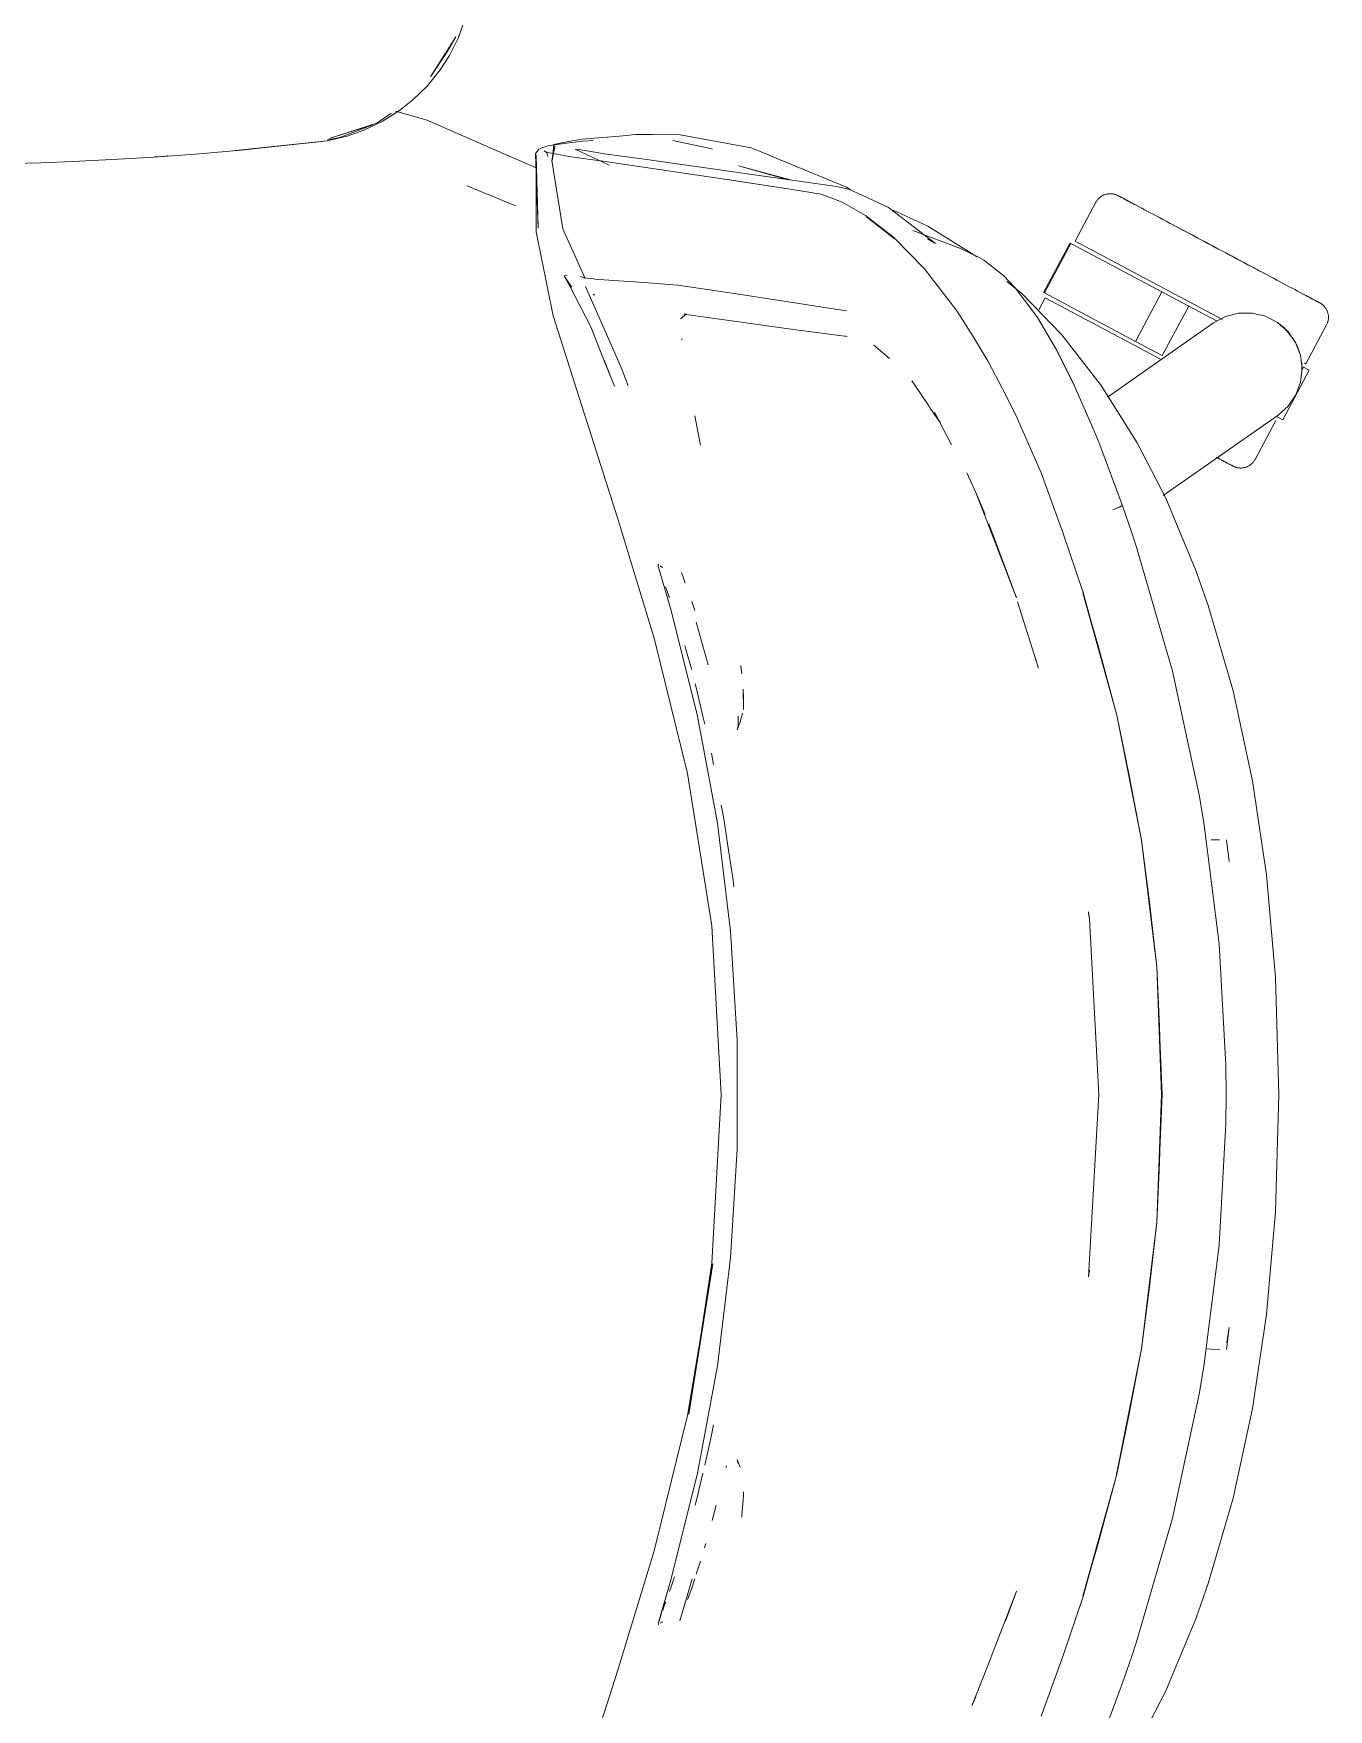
# Model space of a CAD drawing. Header units: millimetres. Extents: x 79795 to 317870, y -36033 to 97293.
# Drawn here: x 193431.2 to 193753.5, y 11280.7 to 11697.8 of the extents above; entities that cross this region are included whole.
import ezdxf

# ---------------------------------------------------------------- set-up
doc = ezdxf.new("R2010")
doc.units = ezdxf.units.MM
doc.header["$MEASUREMENT"] = 0
doc.layers.add('G-IMPT', color=8, linetype='CONTINUOUS', lineweight=9)
doc.layers.add('I-FURN', color=8, linetype='CONTINUOUS', lineweight=9)

msp = doc.modelspace()

# ---------------------------------------------------------------- linework, layer by layer
at = {"layer": 'G-IMPT'}
for p, q in [((193536.97, 11696.88), (193538.68, 11701.65)), ((193536.32, 11696.98), (193530, 11687.03)), ((193534.16, 11693.3), (193530, 11687.03)), ((193536.32, 11696.98), (193534.16, 11693.3)), ((193536.97, 11696.88), (193534.73, 11692.37)), ((193534.73, 11692.37), (193532.46, 11688.82)), ((193529.27, 11684.85), (193525.67, 11681.3)), ((193529.27, 11684.85), (193532.46, 11688.82)), ((193525.67, 11681.3), (193522.36, 11678.68)), ((193516.71, 11675.55), (193520.29, 11677.98)), ((193518.03, 11675.95), (193522.36, 11678.68)), ((193529.2, 11676.24), (193521.37, 11678.49)), ((193516.71, 11675.55), (193504.86, 11671.74)), ((193514, 11674.65), (193504.86, 11671.74)), ((193507.49, 11671.95), (193515.67, 11675.15)), ((193513.45, 11673.76), (193509.32, 11672.31)), ((193518.03, 11675.95), (193513.45, 11673.76)), ((193516.71, 11675.55), (193514, 11674.65)), ((193529.2, 11676.24), (193540.32, 11671.38)), ((193577.09, 11672.33), (193567.77, 11671.53)), ((193577.09, 11672.33), (193581.05, 11672.67)), ((193581.05, 11672.67), (193585.22, 11672.67)), ((193592.18, 11672.65), (193585.22, 11672.67)), ((193592.18, 11672.65), (193609.88, 11669.41)), ((193482.92, 11668.8), (193471.53, 11667.82)), ((193504.36, 11671.15), (193481.41, 11668.7)), ((193481.41, 11668.7), (193501.54, 11670.82)), ((193504.36, 11671.15), (193482.92, 11668.8)), ((193504.36, 11671.15), (193501.54, 11670.82)), ((193504.36, 11671.15), (193509.32, 11672.31)), ((193504.44, 11671.37), (193507.49, 11671.95)), ((193540.32, 11671.38), (193548.15, 11667.96)), ((193556.19, 11667.94), (193556.58, 11668.52)), ((193556.95, 11669.01), (193556.58, 11668.52)), ((193556.95, 11669.01), (193557.49, 11669.33)), ((193559.35, 11669.88), (193557.49, 11669.33)), ((193558.84, 11668.29), (193558.34, 11668.68)), ((193559.44, 11668.12), (193558.34, 11668.68)), ((193559.44, 11668.12), (193558.82, 11668.29)), ((193558.82, 11668.29), (193565.09, 11667.19)), ((193559.17, 11667.75), (193558.84, 11668.29)), ((193562.63, 11670.42), (193559.35, 11669.88)), ((193560.96, 11669.82), (193560.27, 11666.24)), ((193560.33, 11666.28), (193560.72, 11670.23)), ((193560.96, 11669.82), (193560.33, 11666.28)), ((193563.05, 11670.68), (193560.72, 11670.23)), ((193562.63, 11670.42), (193563.25, 11670.49)), ((193563.05, 11670.68), (193567.3, 11671.49)), ((193567.93, 11671.01), (193563.25, 11670.49)), ((193574.49, 11665.09), (193566.06, 11669.09)), ((193566.06, 11669.09), (193566.92, 11668.95)), ((193566.92, 11668.95), (193571.94, 11668.12)), ((193567.77, 11671.53), (193567.3, 11671.49)), ((193567.93, 11671.01), (193570.52, 11671.22)), ((193590.32, 11671.24), (193599.63, 11669.19)), ((193599.63, 11669.19), (193600.2, 11669.04)), ((193609.88, 11669.41), (193613.74, 11667.81)), ((193420.88, 11665.4), (193433.18, 11665.69)), ((193441.06, 11665.99), (193433.18, 11665.69)), ((193441.06, 11665.99), (193452.37, 11666.53)), ((193461.24, 11667.09), (193452.37, 11666.53)), ((193461.24, 11667.09), (193471.53, 11667.82)), ((193463.28, 11667.22), (193461.38, 11667.13)), ((193463.28, 11667.22), (193464.7, 11667.36)), ((193548.15, 11667.96), (193556.32, 11664.39)), ((193556.19, 11667.94), (193556.38, 11667.08)), ((193556.8, 11649.38), (193556.21, 11667.83)), ((193556.21, 11667.83), (193556.31, 11667.36)), ((193556.8, 11649.38), (193556.31, 11667.36)), ((193556.36, 11648.49), (193556.31, 11667.36)), ((193556.31, 11667.36), (193556.35, 11667.19)), ((193556.38, 11667.08), (193556.35, 11667.19)), ((193559.17, 11667.75), (193559.24, 11667.25)), ((193562.99, 11649.19), (193560.27, 11666.24)), ((193572.94, 11666.07), (193565.09, 11667.19)), ((193571.94, 11668.12), (193573.24, 11667.9)), ((193603.81, 11661.52), (193572.94, 11666.07)), ((193583.9, 11666.46), (193573.24, 11667.9)), ((193583.9, 11666.46), (193631.12, 11659.79)), ((193606.7, 11664.91), (193618.2, 11661.67)), ((193606.7, 11664.91), (193619.65, 11661.41)), ((193617.1, 11666.42), (193613.74, 11667.81)), ((193633.55, 11659.63), (193617.1, 11666.42)), ((193539.09, 11659.95), (193539.36, 11659.85)), ((193551.21, 11654.93), (193539.36, 11659.85)), ((193603.81, 11661.52), (193619, 11659.19)), ((193604.42, 11661.42), (193619.58, 11659.13)), ((193604.42, 11661.42), (193619, 11659.19)), ((193627.25, 11657.83), (193619.58, 11659.13)), ((193632.04, 11656.07), (193627.25, 11657.83)), ((193631.12, 11659.79), (193634.11, 11659.14)), ((193632.04, 11656.07), (193632.46, 11655.86)), ((193638.3, 11652.57), (193632.46, 11655.86)), ((193634.72, 11658.86), (193633.55, 11659.63)), ((193637.48, 11657.57), (193634.11, 11659.14)), ((193644.05, 11654.51), (193637.48, 11657.57)), ((193645.27, 11647.15), (193638.3, 11652.57)), ((193638.53, 11652.24), (193645.47, 11646.85)), ((193638.53, 11652.24), (193641.9, 11649.65)), ((193655.7, 11645.59), (193644.05, 11654.51)), ((193653.81, 11649.89), (193645.19, 11653.87)), ((193560.55, 11627.54), (193556.36, 11648.49)), ((193562.99, 11649.19), (193568.57, 11636.9)), ((193645.47, 11646.85), (193641.9, 11649.65)), ((193650.05, 11648.83), (193661.95, 11644.32)), ((193665.26, 11642.76), (193653.81, 11649.89)), ((193645.27, 11647.15), (193653, 11639.25)), ((193655.7, 11645.59), (193653.75, 11646.71)), ((193664.18, 11643.24), (193661.95, 11644.32)), ((193666.62, 11642.07), (193664.18, 11643.24)), ((193653, 11639.25), (193661.02, 11628.81)), ((193665.26, 11642.76), (193666.03, 11642.26)), ((193666.62, 11642.07), (193667.76, 11641.46)), ((193667.76, 11641.46), (193672.62, 11637.59)), ((193563.35, 11637.39), (193563.32, 11637.22)), ((193563.38, 11637.52), (193563.35, 11637.39)), ((193563.35, 11637.39), (193565.19, 11634.68)), ((193563.35, 11637.39), (193564.7, 11634.93)), ((193564.06, 11637.66), (193563.38, 11637.52)), ((193569.98, 11624.82), (193564.7, 11634.93)), ((193567.33, 11637.35), (193568.1, 11637.08)), ((193568.16, 11637.05), (193568.1, 11637.08)), ((193570.63, 11636.77), (193568.16, 11637.05)), ((193577.53, 11614.72), (193568.61, 11634.87)), ((193570.63, 11636.77), (193571, 11636.73)), ((193574.4, 11636.47), (193571, 11636.73)), ((193574.4, 11636.47), (193583.25, 11635.84)), ((193591.49, 11635.22), (193583.25, 11635.84)), ((193591.57, 11635.21), (193591.49, 11635.22)), ((193591.57, 11635.21), (193606.79, 11633)), ((193675.51, 11634.57), (193672.62, 11637.59)), ((193673.51, 11636.15), (193677.18, 11633.15)), ((193570.98, 11632.7), (193570.55, 11632.98)), ((193606.79, 11633), (193608.34, 11632.76)), ((193608.34, 11632.76), (193620.11, 11630.89)), ((193621.77, 11630.63), (193620.11, 11630.89)), ((193628.61, 11629.56), (193621.77, 11630.63)), ((193675.51, 11634.57), (193680.23, 11628.44)), ((193677.18, 11633.15), (193687.14, 11622.86)), ((193576.54, 11577.3), (193560.55, 11627.54)), ((193592.23, 11626.83), (193593.79, 11628.07)), ((193593.09, 11627.95), (193593.35, 11627.99)), ((193620.42, 11624.21), (193593.09, 11627.95)), ((193593.58, 11628.04), (193593.35, 11627.99)), ((193628.61, 11629.56), (193633.68, 11628.82)), ((193661.02, 11628.81), (193661.19, 11628.56)), ((193665.07, 11622.46), (193661.19, 11628.56)), ((193680.23, 11628.44), (193681.09, 11627.15)), ((193685.83, 11619.15), (193681.09, 11627.15)), ((193569.98, 11624.82), (193573.23, 11616.35)), ((193620.42, 11624.21), (193633.77, 11622.43)), ((193633.77, 11622.43), (193633.3, 11622.57)), ((193665.07, 11622.46), (193668.84, 11616.23)), ((193696.95, 11610.25), (193687.14, 11622.86)), ((193592.58, 11621.88), (193592.63, 11621.54)), ((193644.27, 11616.93), (193640.37, 11620.27)), ((193690.13, 11610.54), (193685.83, 11619.15)), ((193690.35, 11610.1), (193685.83, 11619.15)), ((193685.83, 11619.15), (193686.13, 11618.55)), ((193690.35, 11610.1), (193686.13, 11618.55)), ((193575.25, 11611.45), (193573.23, 11616.56)), ((193573.23, 11616.56), (193574.63, 11613.02)), ((193573.23, 11616.35), (193575.25, 11611.45)), ((193579.27, 11610.13), (193577.53, 11614.72)), ((193672.41, 11609.44), (193668.84, 11616.23)), ((193575.25, 11611.45), (193575.81, 11610.04)), ((193650.55, 11610.3), (193649.8, 11611.4)), ((193654.04, 11605.17), (193650.55, 11610.3)), ((193690.13, 11610.54), (193690.35, 11610.1)), ((193690.35, 11610.1), (193695.12, 11599.14)), ((193696.95, 11610.25), (193705.92, 11595.96)), ((193672.41, 11609.44), (193675.8, 11602.71)), ((193597.26, 11595.41), (193595.85, 11602.66)), ((193654.43, 11604.59), (193654.04, 11605.17)), ((193656.99, 11600.83), (193654.43, 11604.59)), ((193656.99, 11600.83), (193655.49, 11603.6)), ((193659.68, 11595.5), (193655.49, 11603.6)), ((193681.98, 11588.49), (193675.8, 11602.71)), ((193695.12, 11599.14), (193696.6, 11595.46)), ((193696.6, 11595.46), (193702.18, 11580.5)), ((193705.92, 11595.96), (193713.01, 11582.18)), ((193663.55, 11588.46), (193665.74, 11583.61)), ((193681.98, 11588.49), (193687.43, 11573.61)), ((193665.74, 11583.61), (193668.05, 11578.16)), ((193665.74, 11583.61), (193668.47, 11576.53)), ((193720.53, 11564.21), (193713.01, 11582.18)), ((193576.54, 11577.3), (193585.73, 11547.32)), ((193669.13, 11574.8), (193668.47, 11576.53)), ((193700.91, 11579.71), (193699.85, 11579.29)), ((193699.85, 11579.29), (193700.45, 11579.51)), ((193700.91, 11579.71), (193700.45, 11579.51)), ((193700.91, 11579.71), (193701.74, 11580.1)), ((193700.91, 11579.71), (193701.55, 11579.99)), ((193701.55, 11579.99), (193701.74, 11580.1)), ((193702.14, 11580.36), (193701.74, 11580.1)), ((193701.74, 11580.1), (193702.13, 11580.32)), ((193702.14, 11580.36), (193702.13, 11580.32)), ((193702.18, 11580.5), (193702.14, 11580.36)), ((193702.14, 11580.36), (193702.14, 11580.5)), ((193702.14, 11580.5), (193704.55, 11573.57)), ((193675.84, 11557.35), (193669.03, 11575.76)), ((193675.84, 11557.35), (193669.13, 11574.8)), ((193692.44, 11558.69), (193687.43, 11573.61)), ((193705.74, 11569.96), (193704.55, 11573.57)), ((193714.68, 11539.13), (193705.74, 11569.96)), ((193586.77, 11565.73), (193586.69, 11565.49)), ((193586.69, 11565.49), (193586.74, 11565.27)), ((193586.74, 11565.27), (193586.81, 11564.97)), ((193586.81, 11564.97), (193586.88, 11564.7)), ((193589.95, 11554.27), (193586.88, 11564.7)), ((193587.78, 11564.96), (193587.16, 11565.34)), ((193587.78, 11564.96), (193587.56, 11565.1)), ((193723.61, 11555.47), (193720.53, 11564.21)), ((193588.79, 11559.47), (193588.55, 11560.13)), ((193593.08, 11562.03), (193592.47, 11563.68)), ((193593.08, 11562.03), (193593.45, 11561.01)), ((193588.79, 11559.47), (193589.54, 11557.37)), ((193595.79, 11554.26), (193595.07, 11556.48)), ((193681.38, 11539.88), (193676.12, 11556.37)), ((193696.17, 11545.44), (193692.4, 11558.6)), ((193700.83, 11528.19), (193692.4, 11558.6)), ((193700.83, 11528.19), (193692.44, 11558.69)), ((193596.5, 11527.96), (193589.95, 11554.27)), ((193596.19, 11551.36), (193599.17, 11540.71)), ((193723.61, 11555.47), (193729.78, 11534.23)), ((193594.04, 11513.64), (193585.73, 11547.32)), ((193593.54, 11544.85), (193593.33, 11545.53)), ((193594.65, 11540.85), (193593.54, 11544.85)), ((193681.38, 11539.88), (193680.3, 11543.32)), ((193696.17, 11545.44), (193700.83, 11528.19)), ((193594.65, 11540.85), (193594.97, 11539.71)), ((193594.97, 11539.71), (193595.02, 11539.53)), ((193607.53, 11538.46), (193607.31, 11540.55)), ((193714.68, 11539.13), (193721.35, 11508.34)), ((193596.27, 11534.69), (193595.93, 11535.99)), ((193596.27, 11534.69), (193597.82, 11527.94)), ((193607.93, 11529.61), (193607.84, 11534.66)), ((193607.84, 11534.66), (193607.92, 11532.39)), ((193607.93, 11529.61), (193607.92, 11532.39)), ((193729.78, 11534.23), (193734.59, 11511.87)), ((193596.5, 11527.96), (193601.43, 11501.29)), ((193598.28, 11525.96), (193597.82, 11527.94)), ((193606.39, 11524.55), (193607.07, 11526.5)), ((193606.6, 11525.6), (193606.64, 11527.9)), ((193606.65, 11527.76), (193606.64, 11527.9)), ((193607.07, 11526.5), (193607.68, 11528.65)), ((193700.83, 11528.19), (193707, 11497.07)), ((193700.83, 11528.19), (193703.9, 11513.17)), ((193700.83, 11528.19), (193707, 11497.15)), ((193606.6, 11525.6), (193606.39, 11524.55)), ((193600.48, 11515.92), (193599.94, 11518.73)), ((193594.04, 11513.64), (193600.03, 11475.72)), ((193707, 11497.07), (193703.9, 11513.17)), ((193734.59, 11511.87), (193738.09, 11488.45)), ((193602.4, 11505.81), (193602.96, 11502.91)), ((193722.53, 11501.42), (193721.35, 11508.34)), ((193601.43, 11501.29), (193604.73, 11474.37)), ((193603.2, 11501.28), (193602.96, 11502.91)), ((193604.06, 11495.66), (193603.2, 11501.28)), ((193726.35, 11471.25), (193722.53, 11501.42)), ((193710.82, 11465.55), (193707, 11497.15)), ((193724.33, 11497.11), (193726.42, 11497.18)), ((193726.42, 11497.18), (193726.31, 11497.18)), ((193728.18, 11497.15), (193728.83, 11491.74)), ((193604.06, 11495.66), (193605.35, 11487.13)), ((193710.79, 11465.51), (193707, 11497.07)), ((193707, 11497.07), (193708.94, 11481.59)), ((193605.35, 11487.13), (193605.53, 11485.48)), ((193738.09, 11488.45), (193740.35, 11462.88)), ((193710.79, 11465.51), (193708.94, 11481.59)), ((193693.78, 11479.01), (193693.82, 11478.77)), ((193694.06, 11477.46), (193693.8, 11479.24)), ((193694.06, 11477.46), (193693.82, 11478.77)), ((193696.39, 11433.74), (193694.06, 11477.46)), ((193696.33, 11433.74), (193694.06, 11477.46)), ((193600.03, 11475.72), (193602.39, 11433.74)), ((193606.38, 11447.3), (193604.73, 11474.37)), ((193727.96, 11441.05), (193726.35, 11471.25)), ((193711.46, 11450.62), (193710.79, 11465.51)), ((193710.79, 11465.51), (193711.93, 11433.74)), ((193710.82, 11465.55), (193712.16, 11433.74)), ((193740.35, 11462.88), (193741.2, 11433.74)), ((193606.38, 11447.3), (193606.38, 11420.18)), ((193711.46, 11450.62), (193711.93, 11433.74)), ((193727.96, 11441.05), (193728.06, 11433.74)), ((193600.03, 11391.75), (193602.39, 11433.74)), ((193696.33, 11433.74), (193693.83, 11388.4)), ((193710.79, 11401.96), (193711.93, 11433.74)), ((193712.16, 11433.74), (193710.82, 11401.92)), ((193711.46, 11416.85), (193711.93, 11433.74)), ((193727.96, 11426.42), (193728.06, 11433.74)), ((193741.2, 11433.74), (193740.35, 11404.6)), ((193727.96, 11426.42), (193726.35, 11396.22)), ((193606.38, 11420.18), (193604.73, 11393.11)), ((193710.79, 11401.96), (193711.46, 11416.85)), ((193710.79, 11401.96), (193707, 11370.41)), ((193710.82, 11401.92), (193707, 11370.33)), ((193708.94, 11385.88), (193710.79, 11401.96)), ((193740.35, 11404.6), (193738.09, 11379.02)), ((193601.43, 11366.19), (193604.73, 11393.11)), ((193726.35, 11396.22), (193722.53, 11366.05)), ((193594.04, 11353.84), (193600.3, 11391.58)), ((193600.03, 11391.75), (193594.3, 11354.21)), ((193600.3, 11391.58), (193594.3, 11354.21)), ((193693.78, 11388.46), (193693.82, 11388.7)), ((193694.06, 11390.01), (193693.82, 11388.7)), ((193693.83, 11388.4), (193694.06, 11390.01)), ((193708.94, 11385.88), (193707, 11370.41)), ((193738.09, 11379.02), (193734.59, 11355.61)), ((193728.18, 11370.32), (193728.83, 11375.74)), ((193728.26, 11371.97), (193728.83, 11375.74)), ((193707, 11370.41), (193700.78, 11339.16)), ((193700.78, 11339.16), (193707, 11370.33)), ((193707, 11370.41), (193703.9, 11354.3)), ((193723.09, 11370.41), (193724.33, 11370.37)), ((193726.42, 11370.29), (193724.33, 11370.37)), ((193726.42, 11370.29), (193726.31, 11370.29)), ((193596.5, 11339.52), (193601.43, 11366.19)), ((193722.53, 11366.05), (193721.35, 11359.13)), ((193721.35, 11359.13), (193714.68, 11328.34)), ((193729.78, 11333.24), (193734.59, 11355.61)), ((193585.73, 11320.15), (193594.04, 11353.84)), ((193600.45, 11351.56), (193599.98, 11348.93)), ((193700.83, 11339.28), (193703.9, 11354.3)), ((193599.98, 11348.93), (193598.28, 11341.51)), ((193606.39, 11342.92), (193607.07, 11340.98)), ((193606.39, 11342.92), (193606.6, 11341.88)), ((193596.5, 11339.52), (193589.95, 11313.2)), ((193597.82, 11339.53), (193596.27, 11332.78)), ((193603.72, 11341.32), (193603.59, 11340.91)), ((193700.83, 11339.28), (193692.4, 11308.87)), ((193700.83, 11339.28), (193692.44, 11308.78)), ((193696.17, 11322.03), (193700.83, 11339.28)), ((193607.93, 11334.83), (193607.92, 11334.13)), ((193596.27, 11332.78), (193595.93, 11331.5)), ((193600.13, 11327.7), (193601.12, 11331.56)), ((193607.82, 11332.76), (193607.55, 11329.05)), ((193607.82, 11332.76), (193607.92, 11334.13)), ((193723.61, 11312), (193729.78, 11333.24)), ((193600.13, 11327.7), (193600.52, 11329.23)), ((193607.55, 11329.05), (193607.51, 11328.57)), ((193705.74, 11297.51), (193714.68, 11328.34)), ((193598.21, 11320.91), (193598.55, 11322.03)), ((193696.17, 11322.03), (193692.4, 11308.87)), ((193585.73, 11320.15), (193576.54, 11290.18)), ((193590.58, 11313.2), (193590.73, 11313.66)), ((193596.19, 11314.34), (193596.44, 11315.12)), ((193596.44, 11315.12), (193597.22, 11317.62)), ((193589.95, 11313.2), (193586.69, 11301.98)), ((193589.95, 11313.2), (193586.84, 11302.38)), ((193589.95, 11313.2), (193586.89, 11302.67)), ((193589.56, 11310.17), (193589.85, 11310.98)), ((193590.58, 11313.2), (193589.85, 11310.98)), ((193595.15, 11313.21), (193592.11, 11302.78)), ((193594.02, 11308.02), (193594.79, 11310.18)), ((193595.04, 11310.9), (193594.79, 11310.18)), ((193595.04, 11310.9), (193595.81, 11313.21)), ((193675.84, 11310.12), (193669.13, 11292.67)), ((193675.84, 11310.12), (193673.12, 11302.69)), ((193720.53, 11303.26), (193723.61, 11312)), ((193588.23, 11306.45), (193587.83, 11305.38)), ((193588.58, 11307.42), (193588.23, 11306.45)), ((193687.43, 11293.86), (193692.44, 11308.78)), ((193586.69, 11301.98), (193586.82, 11301.74)), ((193586.89, 11302.67), (193586.84, 11302.38)), ((193587.78, 11302.52), (193587.16, 11302.13)), ((193587.78, 11302.52), (193587.56, 11302.37)), ((193720.53, 11303.26), (193713.01, 11285.29)), ((193705.74, 11297.51), (193704.55, 11293.91)), ((193687.43, 11293.86), (193681.98, 11278.98)), ((193702.2, 11287.09), (193704.55, 11293.91)), ((193576.54, 11290.18), (193560.55, 11239.93)), ((193668.47, 11290.95), (193664.74, 11281.62)), ((193669.13, 11292.67), (193668.47, 11290.95)), ((193702.2, 11287.09), (193696.6, 11272.01)), ((193713.01, 11285.29), (193705.92, 11271.51)), ((193664.74, 11281.62), (193665.74, 11283.86))]:
    msp.add_line(p, q, dxfattribs=at)
at = {"layer": 'I-FURN'}
for p, q in [((193695.66, 11655.84), (193690.51, 11646.16)), ((193695.66, 11655.84), (193695.74, 11655.98)), ((193695.74, 11655.98), (193695.82, 11656.12)), ((193695.82, 11656.12), (193695.91, 11656.26)), ((193695.91, 11656.26), (193696.01, 11656.39)), ((193696.01, 11656.39), (193696.11, 11656.51)), ((193696.11, 11656.51), (193696.21, 11656.64)), ((193696.21, 11656.64), (193696.32, 11656.75)), ((193696.32, 11656.75), (193696.43, 11656.87)), ((193696.43, 11656.87), (193696.55, 11656.98)), ((193696.55, 11656.98), (193696.68, 11657.08)), ((193696.68, 11657.08), (193696.8, 11657.18)), ((193696.8, 11657.18), (193696.93, 11657.27)), ((193696.93, 11657.27), (193697.07, 11657.36)), ((193697.07, 11657.36), (193697.21, 11657.44)), ((193697.21, 11657.44), (193697.35, 11657.52)), ((193697.35, 11657.52), (193697.49, 11657.59)), ((193697.49, 11657.59), (193697.64, 11657.66)), ((193697.64, 11657.66), (193697.79, 11657.72)), ((193697.79, 11657.72), (193697.94, 11657.77)), ((193697.94, 11657.77), (193698.1, 11657.82)), ((193698.1, 11657.82), (193698.25, 11657.86)), ((193698.25, 11657.86), (193698.41, 11657.9)), ((193698.41, 11657.9), (193698.57, 11657.93)), ((193698.57, 11657.93), (193698.73, 11657.95)), ((193698.73, 11657.95), (193698.89, 11657.97)), ((193698.89, 11657.97), (193699.05, 11657.98)), ((193699.05, 11657.98), (193699.21, 11657.98)), ((193699.21, 11657.98), (193699.37, 11657.98)), ((193699.37, 11657.98), (193699.53, 11657.97)), ((193699.53, 11657.97), (193699.69, 11657.95)), ((193699.69, 11657.95), (193699.85, 11657.93)), ((193699.85, 11657.93), (193700.01, 11657.9)), ((193700.01, 11657.9), (193700.17, 11657.87)), ((193700.17, 11657.87), (193700.32, 11657.83)), ((193700.32, 11657.83), (193700.48, 11657.78)), ((193700.48, 11657.78), (193700.63, 11657.73)), ((193700.63, 11657.73), (193700.78, 11657.67)), ((193700.78, 11657.67), (193700.93, 11657.6)), ((193700.93, 11657.6), (193701.07, 11657.53)), ((193701.07, 11657.53), (193701.11, 11657.51)), ((193701.11, 11657.51), (193701.13, 11657.5)), ((193701.16, 11657.48), (193701.11, 11657.51)), ((193701.11, 11657.51), (193701.11, 11657.51)), ((193701.13, 11657.5), (193701.19, 11657.47)), ((193701.24, 11657.44), (193701.16, 11657.48)), ((193701.19, 11657.47), (193701.29, 11657.41)), ((193701.36, 11657.38), (193701.24, 11657.44)), ((193701.29, 11657.41), (193701.43, 11657.34)), ((193701.52, 11657.29), (193701.36, 11657.38)), ((193701.43, 11657.34), (193701.61, 11657.24)), ((193701.72, 11657.18), (193701.52, 11657.29)), ((193701.61, 11657.24), (193701.83, 11657.13)), ((193701.96, 11657.06), (193701.72, 11657.18)), ((193701.83, 11657.13), (193702.09, 11656.99)), ((193702.24, 11656.91), (193701.96, 11657.06)), ((193702.09, 11656.99), (193702.39, 11656.83)), ((193702.56, 11656.74), (193702.24, 11656.91)), ((193702.39, 11656.83), (193702.72, 11656.65)), ((193702.92, 11656.55), (193702.56, 11656.74)), ((193702.72, 11656.65), (193703.09, 11656.45)), ((193703.31, 11656.34), (193702.92, 11656.55)), ((193703.09, 11656.45), (193703.5, 11656.24)), ((193703.74, 11656.11), (193703.31, 11656.34)), ((193703.5, 11656.24), (193703.95, 11656)), ((193704.21, 11655.86), (193703.74, 11656.11)), ((193703.95, 11656), (193704.43, 11655.74)), ((193704.71, 11655.6), (193704.21, 11655.86)), ((193704.43, 11655.74), (193704.95, 11655.47)), ((193705.24, 11655.31), (193704.71, 11655.6)), ((193704.95, 11655.47), (193705.5, 11655.18)), ((193705.81, 11655.01), (193705.24, 11655.31)), ((193705.5, 11655.18), (193706.08, 11654.86)), ((193706.41, 11654.69), (193705.81, 11655.01)), ((193707.05, 11654.35), (193706.41, 11654.69)), ((193707.71, 11654), (193707.05, 11654.35)), ((193708.4, 11653.63), (193707.71, 11654)), ((193709.13, 11653.25), (193708.4, 11653.63)), ((193709.88, 11652.85), (193709.13, 11653.25)), ((193710.65, 11652.44), (193709.88, 11652.85)), ((193711.45, 11652.01), (193710.65, 11652.44)), ((193712.28, 11651.57), (193711.45, 11652.01)), ((193711.83, 11651.81), (193712.66, 11651.37)), ((193713.12, 11651.12), (193712.28, 11651.57)), ((193712.66, 11651.37), (193713.52, 11650.91)), ((193713.99, 11650.66), (193713.12, 11651.12)), ((193713.52, 11650.91), (193714.4, 11650.44)), ((193714.88, 11650.19), (193713.99, 11650.66)), ((193714.4, 11650.44), (193715.29, 11649.97)), ((193715.79, 11649.71), (193714.88, 11650.19)), ((193715.29, 11649.97), (193716.21, 11649.48)), ((193716.71, 11649.22), (193715.79, 11649.71)), ((193716.21, 11649.48), (193717.14, 11648.99)), ((193717.65, 11648.72), (193716.71, 11649.22)), ((193717.14, 11648.99), (193718.08, 11648.49)), ((193718.6, 11648.21), (193717.65, 11648.72)), ((193718.08, 11648.49), (193719.04, 11647.98)), ((193719.56, 11647.7), (193718.6, 11648.21)), ((193719.04, 11647.98), (193720.01, 11647.46)), ((193720.54, 11647.18), (193719.56, 11647.7)), ((193720.01, 11647.46), (193720.99, 11646.94)), ((193689.21, 11645.71), (193682.64, 11633.35)), ((193682.81, 11633.26), (193689.39, 11645.62)), ((193689.39, 11645.62), (193712.09, 11633.55)), ((193727.11, 11626.69), (193690.51, 11646.16)), ((193721.52, 11646.66), (193720.54, 11647.18)), ((193720.99, 11646.94), (193721.97, 11646.42)), ((193722.51, 11646.13), (193721.52, 11646.66)), ((193721.97, 11646.42), (193722.97, 11645.89)), ((193723.51, 11645.6), (193722.51, 11646.13)), ((193722.97, 11645.89), (193723.97, 11645.36)), ((193724.51, 11645.07), (193723.51, 11645.6)), ((193723.97, 11645.36), (193724.97, 11644.82)), ((193725.51, 11644.53), (193724.51, 11645.07)), ((193724.97, 11644.82), (193725.97, 11644.29)), ((193726.52, 11644), (193725.51, 11644.53)), ((193725.97, 11644.29), (193726.98, 11643.75)), ((193727.52, 11643.47), (193726.52, 11644)), ((193726.98, 11643.75), (193727.98, 11643.22)), ((193728.53, 11642.93), (193727.52, 11643.47)), ((193727.98, 11643.22), (193728.99, 11642.69)), ((193729.52, 11642.4), (193728.53, 11642.93)), ((193728.99, 11642.69), (193729.98, 11642.16)), ((193730.52, 11641.87), (193729.52, 11642.4)), ((193729.98, 11642.16), (193730.97, 11641.63)), ((193731.51, 11641.35), (193730.52, 11641.87)), ((193730.97, 11641.63), (193731.96, 11641.11)), ((193732.48, 11640.83), (193731.51, 11641.35)), ((193731.96, 11641.11), (193732.93, 11640.59)), ((193733.45, 11640.31), (193732.48, 11640.83)), ((193732.93, 11640.59), (193733.9, 11640.08)), ((193734.41, 11639.8), (193733.45, 11640.31)), ((193733.9, 11640.08), (193734.85, 11639.57)), ((193735.36, 11639.3), (193734.41, 11639.8)), ((193734.85, 11639.57), (193735.78, 11639.07)), ((193736.28, 11638.81), (193735.36, 11639.3)), ((193735.78, 11639.07), (193736.71, 11638.58)), ((193737.2, 11638.32), (193736.28, 11638.81)), ((193736.71, 11638.58), (193737.61, 11638.1)), ((193738.09, 11637.84), (193737.2, 11638.32)), ((193738.97, 11637.38), (193738.09, 11637.84)), ((193739.83, 11636.92), (193738.97, 11637.38)), ((193740.66, 11636.48), (193739.83, 11636.92)), ((193741.48, 11636.05), (193740.66, 11636.48)), ((193742.26, 11635.63), (193741.48, 11636.05)), ((193743.02, 11635.22), (193742.26, 11635.63)), ((193743.76, 11634.83), (193743.02, 11635.22)), ((193744.47, 11634.46), (193743.76, 11634.83)), ((193683, 11632.03), (193681.32, 11628.88)), ((193705.52, 11621.19), (193682.81, 11633.26)), ((193711.69, 11616.77), (193683, 11632.03)), ((193705.52, 11621.19), (193712.09, 11633.55)), ((193712.09, 11633.55), (193718.73, 11630.02)), ((193745.14, 11634.1), (193744.47, 11634.46)), ((193745.79, 11633.75), (193745.14, 11634.1)), ((193746.41, 11633.42), (193745.79, 11633.75)), ((193746.99, 11633.11), (193746.41, 11633.42)), ((193746.68, 11633.28), (193747.25, 11632.98)), ((193747.54, 11632.82), (193746.99, 11633.11)), ((193747.25, 11632.98), (193747.79, 11632.69)), ((193748.06, 11632.55), (193747.54, 11632.82)), ((193747.79, 11632.69), (193748.29, 11632.42)), ((193748.54, 11632.29), (193748.06, 11632.55)), ((193748.29, 11632.42), (193748.75, 11632.18)), ((193748.99, 11632.05), (193748.54, 11632.29)), ((193748.75, 11632.18), (193749.18, 11631.95)), ((193749.4, 11631.83), (193748.99, 11632.05)), ((193749.18, 11631.95), (193749.58, 11631.74)), ((193749.77, 11631.64), (193749.4, 11631.83)), ((193749.58, 11631.74), (193749.93, 11631.55)), ((193750.11, 11631.46), (193749.77, 11631.64)), ((193749.93, 11631.55), (193750.25, 11631.38)), ((193750.4, 11631.3), (193750.11, 11631.46)), ((193750.25, 11631.38), (193750.53, 11631.23)), ((193750.66, 11631.16), (193750.4, 11631.3)), ((193750.53, 11631.23), (193750.77, 11631.11)), ((193750.88, 11631.04), (193750.66, 11631.16)), ((193750.77, 11631.11), (193750.97, 11631)), ((193751.06, 11630.95), (193750.88, 11631.04)), ((193750.97, 11631), (193751.13, 11630.91)), ((193751.2, 11630.87), (193751.06, 11630.95)), ((193751.13, 11630.91), (193751.25, 11630.85)), ((193751.3, 11630.82), (193751.2, 11630.87)), ((193751.25, 11630.85), (193751.34, 11630.8)), ((193751.36, 11630.79), (193751.3, 11630.82)), ((193751.34, 11630.8), (193751.38, 11630.78)), ((193751.38, 11630.78), (193751.36, 11630.79)), ((193751.38, 11630.78), (193751.52, 11630.7)), ((193751.38, 11630.78), (193751.38, 11630.78)), ((193751.52, 11630.7), (193751.66, 11630.62)), ((193751.66, 11630.62), (193751.8, 11630.53)), ((193712.16, 11617.66), (193718.73, 11630.02)), ((193718.73, 11630.02), (193725.79, 11626.26)), ((193724.93, 11625.8), (193727.9, 11627.39)), ((193727.9, 11627.39), (193731.17, 11628.22)), ((193731.17, 11628.22), (193734.55, 11628.24)), ((193734.55, 11628.24), (193737.83, 11627.46)), ((193737.83, 11627.46), (193740.83, 11625.91)), ((193751.8, 11630.53), (193751.93, 11630.43)), ((193751.93, 11630.43), (193752.05, 11630.33)), ((193752.05, 11630.33), (193752.18, 11630.23)), ((193752.18, 11630.23), (193752.29, 11630.12)), ((193752.29, 11630.12), (193752.41, 11630)), ((193752.41, 11630), (193752.52, 11629.88)), ((193752.52, 11629.88), (193752.62, 11629.76)), ((193752.62, 11629.76), (193752.72, 11629.63)), ((193752.72, 11629.63), (193752.81, 11629.5)), ((193752.81, 11629.5), (193752.9, 11629.37)), ((193752.9, 11629.37), (193752.98, 11629.23)), ((193752.98, 11629.23), (193753.06, 11629.09)), ((193753.06, 11629.09), (193753.13, 11628.94)), ((193753.13, 11628.94), (193753.2, 11628.8)), ((193753.2, 11628.8), (193753.26, 11628.65)), ((193753.26, 11628.65), (193753.31, 11628.5)), ((193753.31, 11628.5), (193753.36, 11628.34)), ((193753.36, 11628.34), (193753.4, 11628.19)), ((193753.4, 11628.19), (193753.44, 11628.03)), ((193753.44, 11628.03), (193753.47, 11627.87)), ((193753.47, 11626.59), (193753.44, 11626.43)), ((193753.47, 11627.87), (193753.49, 11627.71)), ((193753.49, 11626.75), (193753.47, 11626.59)), ((193753.49, 11627.71), (193753.51, 11627.55)), ((193753.51, 11626.91), (193753.49, 11626.75)), ((193753.51, 11627.55), (193753.52, 11627.39)), ((193753.52, 11627.07), (193753.51, 11626.91)), ((193753.52, 11627.39), (193753.52, 11627.23)), ((193753.52, 11627.23), (193753.52, 11627.07)), ((193698.5, 11607.3), (193724.93, 11625.8)), ((193740.83, 11625.91), (193743.37, 11623.69)), ((193742.53, 11624.55), (193741.11, 11625.71)), ((193744.82, 11621.77), (193742.53, 11624.55)), ((193743.37, 11623.69), (193745.3, 11620.93)), ((193747.9, 11615.64), (193753.05, 11625.33)), ((193753.07, 11625.37), (193753.05, 11625.33)), ((193753.14, 11625.51), (193753.07, 11625.37)), ((193753.21, 11625.66), (193753.14, 11625.51)), ((193753.27, 11625.81), (193753.21, 11625.66)), ((193753.32, 11625.96), (193753.27, 11625.81)), ((193753.37, 11626.11), (193753.32, 11625.96)), ((193753.41, 11626.27), (193753.37, 11626.11)), ((193753.44, 11626.43), (193753.41, 11626.27)), ((193712.16, 11617.66), (193705.52, 11621.19)), ((193745.3, 11620.93), (193746.52, 11617.78)), ((193742.14, 11601.72), (193748.71, 11614.08)), ((193746.52, 11617.78), (193746.95, 11614.43)), ((193746.95, 11614.43), (193746.56, 11611.08)), ((193747.32, 11614.82), (193746.92, 11614.07)), ((193747.4, 11614.77), (193747.32, 11614.82)), ((193747.32, 11614.82), (193748.71, 11614.08)), ((193747.9, 11615.64), (193747.52, 11615.84)), ((193746.56, 11611.08), (193745.39, 11607.92)), ((193745.39, 11607.92), (193743.49, 11605.13)), ((193740.98, 11602.88), (193712.39, 11582.86)), ((193735.24, 11591.83), (193740.39, 11601.52)), ((193742.14, 11601.72), (193740.74, 11602.46)), ((193740.74, 11602.46), (193740.83, 11602.41)), ((193743.49, 11605.13), (193740.98, 11602.88)), ((193725.66, 11592.36), (193726.19, 11592.08)), ((193726.47, 11591.93), (193725.95, 11592.2)), ((193726.19, 11592.08), (193726.69, 11591.81)), ((193726.95, 11591.67), (193726.47, 11591.93)), ((193726.69, 11591.81), (193727.16, 11591.56)), ((193727.39, 11591.44), (193726.95, 11591.67)), ((193727.16, 11591.56), (193727.59, 11591.33)), ((193727.8, 11591.22), (193727.39, 11591.44)), ((193727.59, 11591.33), (193727.98, 11591.12)), ((193728.18, 11591.02), (193727.8, 11591.22)), ((193727.98, 11591.12), (193728.34, 11590.94)), ((193728.51, 11590.84), (193728.18, 11591.02)), ((193728.34, 11590.94), (193728.65, 11590.77)), ((193728.81, 11590.68), (193728.51, 11590.84)), ((193728.65, 11590.77), (193728.93, 11590.62)), ((193729.07, 11590.55), (193728.81, 11590.68)), ((193728.93, 11590.62), (193729.17, 11590.49)), ((193729.29, 11590.43), (193729.07, 11590.55)), ((193729.17, 11590.49), (193729.37, 11590.38)), ((193729.47, 11590.33), (193729.29, 11590.43)), ((193729.37, 11590.38), (193729.54, 11590.3)), ((193729.61, 11590.26), (193729.47, 11590.33)), ((193729.54, 11590.3), (193729.66, 11590.23)), ((193729.71, 11590.21), (193729.61, 11590.26)), ((193729.66, 11590.23), (193729.74, 11590.19)), ((193729.77, 11590.17), (193729.71, 11590.21)), ((193729.74, 11590.19), (193729.78, 11590.17)), ((193729.79, 11590.16), (193729.77, 11590.17)), ((193729.78, 11590.17), (193729.79, 11590.16)), ((193729.83, 11590.14), (193729.79, 11590.16)), ((193729.97, 11590.07), (193729.83, 11590.14)), ((193730.12, 11590.01), (193729.97, 11590.07)), ((193730.27, 11589.95), (193730.12, 11590.01)), ((193730.42, 11589.89), (193730.27, 11589.95)), ((193730.57, 11589.85), (193730.42, 11589.89)), ((193730.73, 11589.8), (193730.57, 11589.85)), ((193730.89, 11589.77), (193730.73, 11589.8)), ((193731.05, 11589.74), (193730.89, 11589.77)), ((193731.21, 11589.72), (193731.05, 11589.74)), ((193731.37, 11589.7), (193731.21, 11589.72)), ((193731.53, 11589.69), (193731.37, 11589.7)), ((193731.69, 11589.69), (193731.53, 11589.69)), ((193731.85, 11589.69), (193731.69, 11589.69)), ((193732.01, 11589.7), (193731.85, 11589.69)), ((193732.17, 11589.72), (193732.01, 11589.7)), ((193732.33, 11589.74), (193732.17, 11589.72)), ((193732.49, 11589.77), (193732.33, 11589.74)), ((193732.65, 11589.81), (193732.49, 11589.77)), ((193732.8, 11589.85), (193732.65, 11589.81)), ((193732.96, 11589.9), (193732.8, 11589.85)), ((193733.11, 11589.95), (193732.96, 11589.9)), ((193733.26, 11590.01), (193733.11, 11589.95)), ((193733.4, 11590.08), (193733.26, 11590.01)), ((193733.55, 11590.15), (193733.4, 11590.08)), ((193733.69, 11590.23), (193733.55, 11590.15)), ((193733.83, 11590.31), (193733.69, 11590.23)), ((193733.96, 11590.4), (193733.83, 11590.31)), ((193734.09, 11590.49), (193733.96, 11590.4)), ((193734.22, 11590.59), (193734.09, 11590.49)), ((193734.34, 11590.7), (193734.22, 11590.59)), ((193734.46, 11590.81), (193734.34, 11590.7)), ((193734.58, 11590.92), (193734.46, 11590.81)), ((193734.69, 11591.04), (193734.58, 11590.92)), ((193734.79, 11591.16), (193734.69, 11591.04)), ((193734.89, 11591.29), (193734.79, 11591.16)), ((193734.99, 11591.42), (193734.89, 11591.29)), ((193735.08, 11591.55), (193734.99, 11591.42)), ((193735.16, 11591.69), (193735.08, 11591.55)), ((193735.24, 11591.83), (193735.16, 11591.69))]:
    msp.add_line(p, q, dxfattribs=at)
for points in [[(193742.88, 11624.21), (193743.28, 11623.81), (193743.65, 11623.39), (193743.98, 11622.97)], [(193746.85, 11615.88), (193746.89, 11615.5), (193746.92, 11614.83), (193746.92, 11614.3), (193746.92, 11614.07)]]:
    msp.add_open_spline(points, degree=3, dxfattribs=at)
msp.add_open_spline([(193745.59, 11620.37), (193745.66, 11620.21), (193745.95, 11619.58), (193746.17, 11618.95), (193746.32, 11618.48)], degree=3, knots=[-0.5319761, -0.5319761, -0.5319761, -0.5319761, -0.5, -0.4, -0.4, -0.4, -0.4], dxfattribs=at)

doc.saveas('drawing.dxf')
